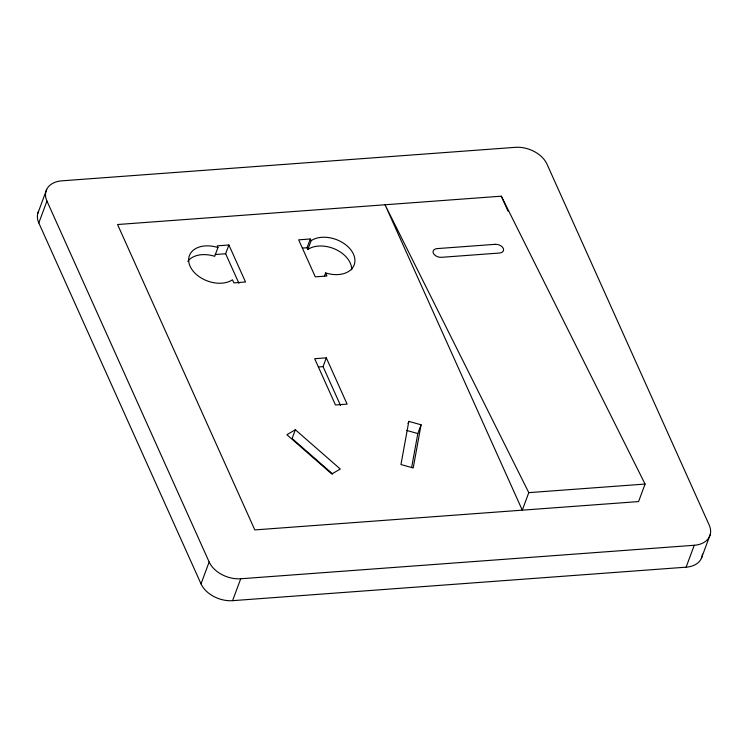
<?xml version="1.0" encoding="UTF-8"?>
<svg xmlns="http://www.w3.org/2000/svg" width="748" height="748" viewBox="0 0 748 748"><rect width="100%" height="100%" fill="white"/><g stroke="black" fill="none" stroke-linecap="round" stroke-linejoin="round"><path stroke-width="1.12" d="M408.829 421.367L400.956 464.536L413.205 467.977L421.077 424.799L408.829 421.367L408.015 423.555M411.615 467.65L417.823 433.56L421.077 424.799M37.774 213.47L46.694 189.431M38.812 222.951L46.946 201.053A25.544 17.41 20.4 0 1 61.888 180.829L515.409 147.337A25.544 17.41 20.4 0 1 546.984 164.13L709.188 525.049A25.544 17.41 20.4 0 1 694.247 545.273L686.112 567.171L232.591 600.663A25.544 17.41 20.4 0 1 201.016 583.87L38.812 222.951A25.544 17.41 20.4 0 1 38.559 211.329M217.948 247.551A25.703 17.522 20.4 0 0 190.086 266.269A25.703 17.522 20.4 0 0 232.45 279.808L233.9 282.866L245.522 282.005L228.888 244.989L217.257 245.849L217.948 247.551L214.695 256.312A25.703 17.522 20.4 0 0 187.776 261.351M238.949 283.361L225.634 253.75L228.888 244.989M351.682 269.757A25.703 17.522 20.4 0 0 335.665 249.411A25.703 17.522 20.4 0 0 307.877 249.43L307.035 247.738L310.289 238.977L298.667 239.837L315.301 276.854L326.932 275.993L325.632 272.926A25.703 17.522 20.4 0 0 353.486 254.208A25.703 17.522 20.4 0 0 311.131 240.669L310.289 238.977M307.877 249.43L311.131 240.669M201.016 583.87L209.15 561.972L46.946 201.053M324.408 276.218L325.632 272.926M295.357 429.745L286.886 434.71L331.803 473.989L340.284 469.024L295.357 429.745L292.103 438.506L332.71 474.008M232.591 600.663L240.725 578.765L694.247 545.273M340.546 405.519L323.061 366.614L326.315 357.853L314.684 358.713L335.478 404.977L347.109 404.126L326.315 357.853M528.789 492.642L522.282 510.164L385.033 204.774L528.789 492.642L645.075 484.059L501.319 196.182L117.567 224.522L254.816 529.911L638.568 501.581L645.075 484.059M701.306 558.569L710.226 534.53M215.172 254.516L225.634 253.75M302.388 248.084L307.035 247.738M318.405 366.95L323.061 366.614M406.688 430.437L417.823 433.56M501.319 196.182L508.014 211.086M702.466 554.156A25.544 17.41 20.4 0 1 686.112 567.171M240.725 578.765A25.544 17.41 20.4 0 1 209.15 561.972M495.213 244.325L437.066 248.617A6.386 4.114 17.9 0 0 433.429 253.394A6.386 4.114 17.9 0 0 441.414 257.321L499.561 253.03A6.386 4.114 17.9 0 0 503.198 248.243A6.386 4.114 17.9 0 0 495.213 244.325"/></g></svg>
